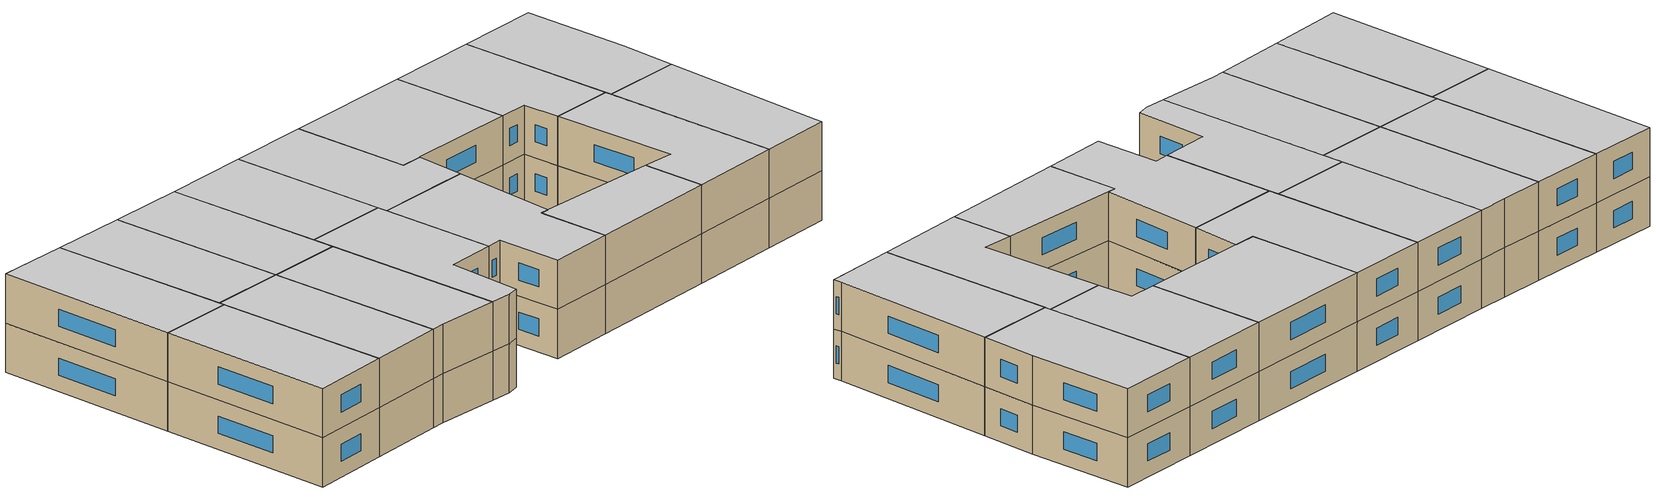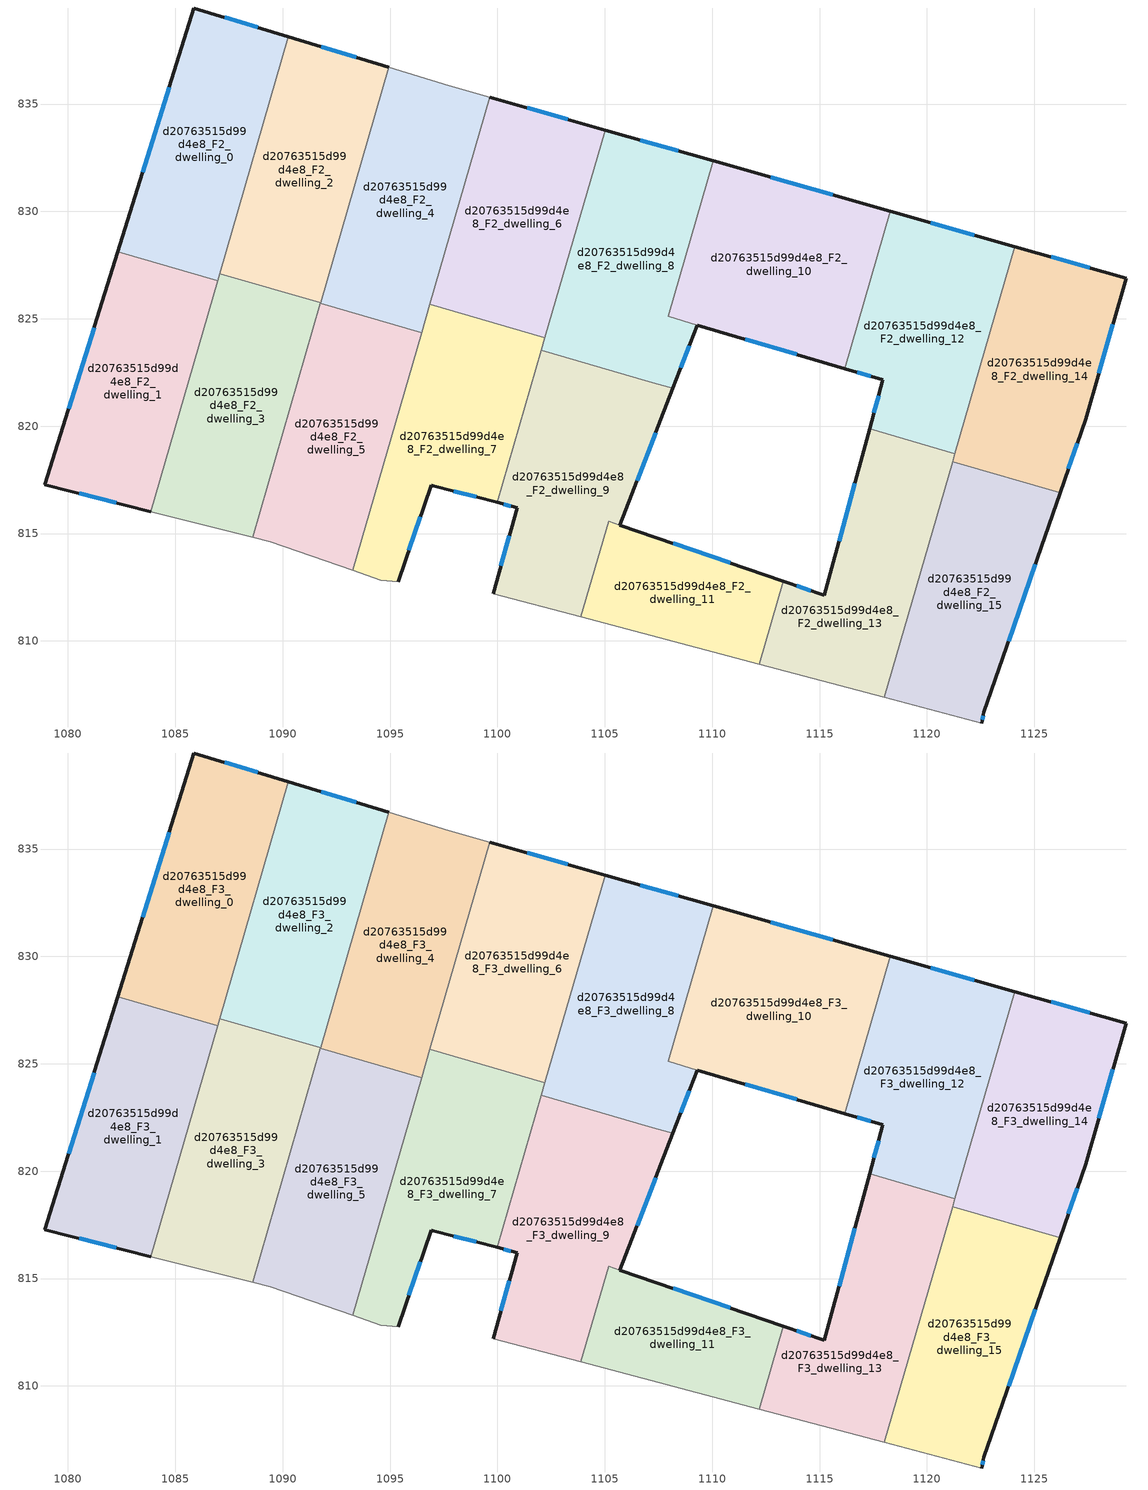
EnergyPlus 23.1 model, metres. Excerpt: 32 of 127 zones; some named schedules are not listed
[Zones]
d20763515d99d4e8_F2_dwelling_0
 floor to d20763515d99d4e8_F1_dwelling_0 (EU_floor_Construction): 1090.27,838.13 1086.98,826.78 1082.32,828.12 1085.87,839.47 z6
 wall outside (EU_wall_Construction): 1090.27,838.13 1085.87,839.47 1082.32,828.12 z6:9
 wall to d20763515d99d4e8_F2_dwelling_1 (EU_wall_Construction): 1082.32,828.12 1086.98,826.78 z6:9
 wall to d20763515d99d4e8_F2_dwelling_2 (EU_wall_Construction): 1087.07,827.11 1090.27,838.13 z6:9
 wall to d20763515d99d4e8_F2_dwelling_3 (EU_wall_Construction): 1086.98,826.78 1087.07,827.11 z6:9
 window (EU_Window_Construction): 1084.72,835.78 1083.48,831.81 / 1088.84,838.57 1087.3,839.04 z6.98:8.02
d20763515d99d4e8_F2_dwelling_1
 floor to d20763515d99d4e8_F1_dwelling_1 (EU_floor_Construction): 1086.98,826.78 1083.86,816.03 1078.93,817.27 1082.32,828.12 z6
 wall outside (EU_wall_Construction): 1082.32,828.12 1078.93,817.27 1083.86,816.03 z6:9
 wall to d20763515d99d4e8_F2_dwelling_3 (EU_wall_Construction): 1083.86,816.03 1086.98,826.78 z6:9
 window (EU_Window_Construction): 1081.22,824.59 1080.04,820.8 / 1080.54,816.87 1082.26,816.43 z6.98:8.02
d20763515d99d4e8_F2_dwelling_10
 floor to d20763515d99d4e8_F1_dwelling_10 (EU_floor_Construction): 1118.3,830.01 1116.17,822.69 1107.95,825.12 1110.05,832.36 z6
 wall outside (EU_wall_Construction): 1118.3,830.01 1110.05,832.36 / 1109.31,824.71 1116.17,822.69 z6:9
 wall to d20763515d99d4e8_F2_dwelling_12 (EU_wall_Construction): 1116.17,822.69 1118.3,830.01 z6:9
 wall to d20763515d99d4e8_F2_dwelling_8 (EU_wall_Construction): 1107.95,825.11 1109.3,824.71 / 1110.05,832.36 1107.95,825.12 z6:9
 window (EU_Window_Construction): 1115.61,830.77 1112.73,831.6 / 1111.54,824.05 1113.94,823.34 z6.98:8.02
d20763515d99d4e8_F2_dwelling_11
 floor to d20763515d99d4e8_F1_dwelling_11 (EU_floor_Construction): 1113.3,812.79 1112.18,808.92 1103.89,811.12 1105.18,815.57 1105.7,815.39 z6
 wall outside (EU_wall_Construction): 1113.3,812.79 1105.7,815.39 z6:9
 wall to d20763515d99d4e8_F2_dwelling_13 (EU_wall_Construction): 1112.18,808.92 1113.3,812.79 z6:9
 wall adiabatic (EU_wall_Construction): 1103.89,811.12 1112.18,808.92 z6:9
 wall to d20763515d99d4e8_F2_dwelling_9 (EU_wall_Construction): 1105.7,815.39 1105.18,815.57 1103.89,811.12 z6:9
 window (EU_Window_Construction): 1110.83,813.63 1108.18,814.54 z6.98:8.02
d20763515d99d4e8_F2_dwelling_12
 floor to d20763515d99d4e8_F1_dwelling_12 (EU_floor_Construction): 1124.09,828.36 1121.3,818.72 1117.33,819.87 1117.95,822.16 1116.17,822.69 1118.3,830.01 z6
 wall outside (EU_wall_Construction): 1124.09,828.36 1118.3,830.01 / 1116.17,822.69 1117.95,822.16 1117.33,819.87 z6:9
 wall to d20763515d99d4e8_F2_dwelling_13 (EU_wall_Construction): 1117.33,819.87 1121.3,818.72 z6:9
 wall to d20763515d99d4e8_F2_dwelling_14 (EU_wall_Construction): 1121.3,818.72 1124.09,828.36 z6:9
 window (EU_Window_Construction): 1122.21,828.9 1120.18,829.48 / 1117.75,821.42 1117.53,820.62 / 1116.75,822.52 1117.37,822.33 z6.98:8.02
d20763515d99d4e8_F2_dwelling_13
 floor to d20763515d99d4e8_F1_dwelling_13 (EU_floor_Construction): 1121.3,818.72 1118.01,807.38 1112.18,808.92 1113.3,812.79 1115.22,812.13 1117.33,819.87 z6
 wall outside (EU_wall_Construction): 1117.33,819.87 1115.22,812.13 1113.3,812.79 z6:9
 wall adiabatic (EU_wall_Construction): 1112.18,808.92 1118.01,807.38 z6:9
 wall to d20763515d99d4e8_F2_dwelling_15 (EU_wall_Construction): 1118.01,807.38 1121.19,818.36 z6:9
 wall to d20763515d99d4e8_F2_dwelling_14 (EU_wall_Construction): 1121.19,818.36 1121.3,818.72 z6:9
 window (EU_Window_Construction): 1116.64,817.36 1115.91,814.65 / 1114.6,812.34 1113.93,812.57 z6.98:8.02
d20763515d99d4e8_F2_dwelling_14
 floor to d20763515d99d4e8_F1_dwelling_14 (EU_floor_Construction): 1129.27,826.89 1127.39,820.33 1126.2,816.9 1121.19,818.36 1124.09,828.36 z6
 wall outside (EU_wall_Construction): 1126.2,816.9 1127.39,820.33 1129.27,826.89 1124.09,828.36 z6:9
 wall to d20763515d99d4e8_F2_dwelling_15 (EU_wall_Construction): 1121.19,818.36 1126.2,816.9 z6:9
 window (EU_Window_Construction): 1128,822.46 1128.66,824.76 / 1126.59,818.02 1127,819.22 / 1127.59,827.37 1125.78,827.88 z6.98:8.02
d20763515d99d4e8_F2_dwelling_15
 floor to d20763515d99d4e8_F1_dwelling_15 (EU_floor_Construction): 1126.2,816.9 1122.65,806.67 1122.55,806.18 1118.01,807.38 1121.19,818.36 z6
 wall outside (EU_wall_Construction): 1122.55,806.18 1122.65,806.67 1126.2,816.9 z6:9
 wall adiabatic (EU_wall_Construction): 1118.01,807.38 1122.55,806.18 z6:9
 window (EU_Window_Construction): 1123.81,810 1125.05,813.58 / 1122.58,806.34 1122.62,806.51 z6.98:8.02
d20763515d99d4e8_F2_dwelling_2
 floor to d20763515d99d4e8_F1_dwelling_2 (EU_floor_Construction): 1094.95,836.71 1091.77,825.74 1087.07,827.11 1090.27,838.13 z6
 wall outside (EU_wall_Construction): 1094.95,836.71 1090.27,838.13 z6:9
 wall to d20763515d99d4e8_F2_dwelling_3 (EU_wall_Construction): 1087.07,827.11 1091.77,825.74 z6:9
 wall to d20763515d99d4e8_F2_dwelling_4 (EU_wall_Construction): 1091.77,825.74 1094.95,836.71 z6:9
 window (EU_Window_Construction): 1093.43,837.17 1091.79,837.67 z6.98:8.02
d20763515d99d4e8_F2_dwelling_3
 floor to d20763515d99d4e8_F1_dwelling_3 (EU_floor_Construction): 1091.77,825.74 1088.6,814.83 1083.86,816.03 1087.07,827.11 z6
 wall adiabatic (EU_wall_Construction): 1083.86,816.03 1088.6,814.83 z6:9
 wall to d20763515d99d4e8_F2_dwelling_5 (EU_wall_Construction): 1088.6,814.83 1091.76,825.73 z6:9
 wall to d20763515d99d4e8_F2_dwelling_4 (EU_wall_Construction): 1091.76,825.73 1091.77,825.74 z6:9
d20763515d99d4e8_F2_dwelling_4
 floor to d20763515d99d4e8_F1_dwelling_4 (EU_floor_Construction): 1099.65,835.31 1096.48,824.36 1091.76,825.73 1094.95,836.71 1097.76,835.85 z6
 wall to d20763515d99d4e8_F2_dwelling_5 (EU_wall_Construction): 1091.76,825.73 1096.48,824.36 z6:9
 wall adiabatic (EU_wall_Construction): 1099.65,835.31 1097.76,835.85 1094.95,836.71 z6:9
 wall to d20763515d99d4e8_F2_dwelling_6 (EU_wall_Construction): 1096.86,825.68 1099.65,835.31 z6:9
 wall to d20763515d99d4e8_F2_dwelling_7 (EU_wall_Construction): 1096.48,824.36 1096.86,825.68 z6:9
d20763515d99d4e8_F2_dwelling_5
 floor to d20763515d99d4e8_F1_dwelling_5 (EU_floor_Construction): 1096.48,824.36 1093.27,813.29 1089.43,814.62 1088.6,814.83 1091.76,825.73 z6
 wall adiabatic (EU_wall_Construction): 1088.6,814.83 1089.43,814.62 1093.27,813.29 z6:9
 wall to d20763515d99d4e8_F2_dwelling_7 (EU_wall_Construction): 1093.27,813.29 1096.48,824.36 z6:9
d20763515d99d4e8_F2_dwelling_6
 floor to d20763515d99d4e8_F1_dwelling_6 (EU_floor_Construction): 1105.01,833.79 1102.21,824.13 1096.86,825.68 1099.65,835.31 z6
 wall outside (EU_wall_Construction): 1105.01,833.79 1099.65,835.31 z6:9
 wall to d20763515d99d4e8_F2_dwelling_7 (EU_wall_Construction): 1096.86,825.68 1102.21,824.13 z6:9
 wall to d20763515d99d4e8_F2_dwelling_8 (EU_wall_Construction): 1102.21,824.13 1105.01,833.79 z6:9
 window (EU_Window_Construction): 1103.27,834.29 1101.39,834.82 z6.98:8.02
d20763515d99d4e8_F2_dwelling_7
 floor to d20763515d99d4e8_F1_dwelling_7 (EU_floor_Construction): 1102.21,824.13 1099.98,816.45 1096.99,817.23 1096.92,817.25 1095.37,812.76 1094.56,812.83 1093.27,813.29 1096.86,825.68 z6
 wall outside (EU_wall_Construction): 1095.37,812.76 1096.92,817.25 1096.99,817.23 1099.98,816.45 z6:9
 wall adiabatic (EU_wall_Construction): 1093.27,813.29 1094.56,812.83 1095.37,812.76 z6:9
 wall to d20763515d99d4e8_F2_dwelling_9 (EU_wall_Construction): 1099.98,816.45 1102.04,823.54 z6:9
 wall to d20763515d99d4e8_F2_dwelling_8 (EU_wall_Construction): 1102.04,823.54 1102.21,824.13 z6:9
 window (EU_Window_Construction): 1097.96,816.98 1099.01,816.7 / 1095.88,814.22 1096.42,815.79 z6.98:8.02
d20763515d99d4e8_F2_dwelling_8
 floor to d20763515d99d4e8_F1_dwelling_8 (EU_floor_Construction): 1110.05,832.36 1107.95,825.11 1109.3,824.71 1108.16,821.76 1102.04,823.54 1105.01,833.79 z6
 wall outside (EU_wall_Construction): 1110.05,832.36 1105.01,833.79 / 1108.16,821.76 1109.3,824.71 z6:9
 wall to d20763515d99d4e8_F2_dwelling_9 (EU_wall_Construction): 1102.04,823.54 1107.06,822.08 / 1107.07,822.08 1108.16,821.76 z6:9
 window (EU_Window_Construction): 1108.41,832.82 1106.65,833.32 / 1108.53,822.72 1108.93,823.75 z6.98:8.02
d20763515d99d4e8_F2_dwelling_9
 floor to d20763515d99d4e8_F1_dwelling_9 (EU_floor_Construction): 1108.16,821.76 1105.7,815.39 1105.18,815.57 1103.89,811.12 1099.8,812.2 1100.92,816.2 1099.98,816.45 1102.04,823.54 z6
 wall outside (EU_wall_Construction): 1105.7,815.39 1108.16,821.76 / 1099.98,816.45 1100.92,816.2 1099.8,812.2 z6:9
 wall adiabatic (EU_wall_Construction): 1099.8,812.2 1103.89,811.12 z6:9
 window (EU_Window_Construction): 1106.5,817.46 1107.36,819.69 / 1100.56,814.9 1100.17,813.5 / 1100.29,816.37 1100.62,816.28 z6.98:8.02
d20763515d99d4e8_F3_dwelling_0
 floor to d20763515d99d4e8_F2_dwelling_0 (EU_floor_Construction): 1090.27,838.13 1086.98,826.78 1082.32,828.12 1085.87,839.47 z9
 wall outside (EU_wall_Construction): 1090.27,838.13 1085.87,839.47 1082.32,828.12 z9:12
 wall to d20763515d99d4e8_F3_dwelling_1 (EU_wall_Construction): 1082.32,828.12 1086.98,826.78 z9:12
 wall to d20763515d99d4e8_F3_dwelling_2 (EU_wall_Construction): 1087.07,827.11 1090.27,838.13 z9:12
 wall to d20763515d99d4e8_F3_dwelling_3 (EU_wall_Construction): 1086.98,826.78 1087.07,827.11 z9:12
 window (EU_Window_Construction): 1084.72,835.78 1083.48,831.81 / 1088.84,838.57 1087.3,839.04 z9.98:11.02
 ceiling to d20763515d99d4e8_F4_dwelling_0 (EU_floor_Construction): 1086.98,826.78 1090.27,838.13 1085.87,839.47 1082.32,828.12 z12
d20763515d99d4e8_F3_dwelling_1
 floor to d20763515d99d4e8_F2_dwelling_1 (EU_floor_Construction): 1086.98,826.78 1083.86,816.03 1078.93,817.27 1082.32,828.12 z9
 wall outside (EU_wall_Construction): 1082.32,828.12 1078.93,817.27 1083.86,816.03 z9:12
 wall to d20763515d99d4e8_F3_dwelling_3 (EU_wall_Construction): 1083.86,816.03 1086.98,826.78 z9:12
 window (EU_Window_Construction): 1081.22,824.59 1080.04,820.8 / 1080.54,816.87 1082.26,816.43 z9.98:11.02
 ceiling to d20763515d99d4e8_F4_dwelling_1 (EU_floor_Construction): 1083.86,816.03 1086.98,826.78 1082.32,828.12 1078.93,817.27 z12
d20763515d99d4e8_F3_dwelling_10
 floor to d20763515d99d4e8_F2_dwelling_10 (EU_floor_Construction): 1118.3,830.01 1116.17,822.69 1107.95,825.12 1110.05,832.36 z9
 wall outside (EU_wall_Construction): 1118.3,830.01 1110.05,832.36 / 1109.31,824.71 1116.17,822.69 z9:12
 wall to d20763515d99d4e8_F3_dwelling_12 (EU_wall_Construction): 1116.17,822.69 1118.3,830.01 z9:12
 wall to d20763515d99d4e8_F3_dwelling_8 (EU_wall_Construction): 1107.95,825.11 1109.3,824.71 / 1110.05,832.36 1107.95,825.12 z9:12
 window (EU_Window_Construction): 1115.61,830.77 1112.73,831.6 / 1111.54,824.05 1113.94,823.34 z9.98:11.02
 ceiling to d20763515d99d4e8_F4_dwelling_10 (EU_floor_Construction): 1116.17,822.69 1118.3,830.01 1110.05,832.36 1107.95,825.12 z12
d20763515d99d4e8_F3_dwelling_11
 floor to d20763515d99d4e8_F2_dwelling_11 (EU_floor_Construction): 1113.3,812.79 1112.18,808.92 1103.89,811.12 1105.18,815.57 1105.7,815.39 z9
 wall outside (EU_wall_Construction): 1113.3,812.79 1105.7,815.39 z9:12
 wall to d20763515d99d4e8_F3_dwelling_13 (EU_wall_Construction): 1112.18,808.92 1113.3,812.79 z9:12
 wall adiabatic (EU_wall_Construction): 1103.89,811.12 1112.18,808.92 z9:12
 wall to d20763515d99d4e8_F3_dwelling_9 (EU_wall_Construction): 1105.7,815.39 1105.18,815.57 1103.89,811.12 z9:12
 window (EU_Window_Construction): 1110.83,813.63 1108.18,814.54 z9.98:11.02
 ceiling to d20763515d99d4e8_F4_dwelling_11 (EU_floor_Construction): 1112.18,808.92 1113.3,812.79 1105.7,815.39 1105.18,815.57 1103.89,811.12 z12
d20763515d99d4e8_F3_dwelling_12
 floor to d20763515d99d4e8_F2_dwelling_12 (EU_floor_Construction): 1124.09,828.36 1121.3,818.72 1117.33,819.87 1117.95,822.16 1116.17,822.69 1118.3,830.01 z9
 wall outside (EU_wall_Construction): 1124.09,828.36 1118.3,830.01 / 1116.17,822.69 1117.95,822.16 1117.33,819.87 z9:12
 wall to d20763515d99d4e8_F3_dwelling_13 (EU_wall_Construction): 1117.33,819.87 1121.3,818.72 z9:12
 wall to d20763515d99d4e8_F3_dwelling_14 (EU_wall_Construction): 1121.3,818.72 1124.09,828.36 z9:12
 window (EU_Window_Construction): 1122.21,828.9 1120.18,829.48 / 1117.75,821.42 1117.53,820.62 / 1116.75,822.52 1117.37,822.33 z9.98:11.02
 ceiling to d20763515d99d4e8_F4_dwelling_12 (EU_floor_Construction): 1121.3,818.72 1124.09,828.36 1118.3,830.01 1116.17,822.69 1117.95,822.16 1117.33,819.87 z12
d20763515d99d4e8_F3_dwelling_13
 floor to d20763515d99d4e8_F2_dwelling_13 (EU_floor_Construction): 1121.3,818.72 1118.01,807.38 1112.18,808.92 1113.3,812.79 1115.22,812.13 1117.33,819.87 z9
 wall outside (EU_wall_Construction): 1117.33,819.87 1115.22,812.13 1113.3,812.79 z9:12
 wall adiabatic (EU_wall_Construction): 1112.18,808.92 1118.01,807.38 z9:12
 wall to d20763515d99d4e8_F3_dwelling_15 (EU_wall_Construction): 1118.01,807.38 1121.19,818.36 z9:12
 wall to d20763515d99d4e8_F3_dwelling_14 (EU_wall_Construction): 1121.19,818.36 1121.3,818.72 z9:12
 window (EU_Window_Construction): 1116.64,817.36 1115.91,814.65 / 1114.6,812.34 1113.93,812.57 z9.98:11.02
 ceiling to d20763515d99d4e8_F4_dwelling_13 (EU_floor_Construction): 1118.01,807.38 1121.3,818.72 1117.33,819.87 1115.22,812.13 1113.3,812.79 1112.18,808.92 z12
d20763515d99d4e8_F3_dwelling_14
 floor to d20763515d99d4e8_F2_dwelling_14 (EU_floor_Construction): 1129.27,826.89 1127.39,820.33 1126.2,816.9 1121.19,818.36 1124.09,828.36 z9
 wall outside (EU_wall_Construction): 1126.2,816.9 1127.39,820.33 1129.27,826.89 1124.09,828.36 z9:12
 wall to d20763515d99d4e8_F3_dwelling_15 (EU_wall_Construction): 1121.19,818.36 1126.2,816.9 z9:12
 window (EU_Window_Construction): 1128,822.46 1128.66,824.76 / 1126.59,818.02 1127,819.22 / 1127.59,827.37 1125.78,827.88 z9.98:11.02
 ceiling to d20763515d99d4e8_F4_dwelling_14 (EU_floor_Construction): 1126.2,816.9 1127.39,820.33 1129.27,826.89 1124.09,828.36 1121.19,818.36 z12
d20763515d99d4e8_F3_dwelling_15
 floor to d20763515d99d4e8_F2_dwelling_15 (EU_floor_Construction): 1126.2,816.9 1122.65,806.67 1122.55,806.18 1118.01,807.38 1121.19,818.36 z9
 wall outside (EU_wall_Construction): 1122.55,806.18 1122.65,806.67 1126.2,816.9 z9:12
 wall adiabatic (EU_wall_Construction): 1118.01,807.38 1122.55,806.18 z9:12
 window (EU_Window_Construction): 1123.81,810 1125.05,813.58 / 1122.58,806.34 1122.62,806.51 z9.98:11.02
 ceiling to d20763515d99d4e8_F4_dwelling_15 (EU_floor_Construction): 1122.65,806.67 1126.2,816.9 1121.19,818.36 1118.01,807.38 1122.55,806.18 z12
d20763515d99d4e8_F3_dwelling_2
 floor to d20763515d99d4e8_F2_dwelling_2 (EU_floor_Construction): 1094.95,836.71 1091.77,825.74 1087.07,827.11 1090.27,838.13 z9
 wall outside (EU_wall_Construction): 1094.95,836.71 1090.27,838.13 z9:12
 wall to d20763515d99d4e8_F3_dwelling_3 (EU_wall_Construction): 1087.07,827.11 1091.77,825.74 z9:12
 wall to d20763515d99d4e8_F3_dwelling_4 (EU_wall_Construction): 1091.77,825.74 1094.95,836.71 z9:12
 window (EU_Window_Construction): 1093.43,837.17 1091.79,837.67 z9.98:11.02
 ceiling to d20763515d99d4e8_F4_dwelling_2 (EU_floor_Construction): 1091.77,825.74 1094.95,836.71 1090.27,838.13 1087.07,827.11 z12
d20763515d99d4e8_F3_dwelling_3
 floor to d20763515d99d4e8_F2_dwelling_3 (EU_floor_Construction): 1091.77,825.74 1088.6,814.83 1083.86,816.03 1087.07,827.11 z9
 wall adiabatic (EU_wall_Construction): 1083.86,816.03 1088.6,814.83 z9:12
 wall to d20763515d99d4e8_F3_dwelling_5 (EU_wall_Construction): 1088.6,814.83 1091.76,825.73 z9:12
 wall to d20763515d99d4e8_F3_dwelling_4 (EU_wall_Construction): 1091.76,825.73 1091.77,825.74 z9:12
 ceiling to d20763515d99d4e8_F4_dwelling_3 (EU_floor_Construction): 1088.6,814.83 1091.77,825.74 1087.07,827.11 1083.86,816.03 z12
d20763515d99d4e8_F3_dwelling_4
 floor to d20763515d99d4e8_F2_dwelling_4 (EU_floor_Construction): 1099.65,835.31 1096.48,824.36 1091.76,825.73 1094.95,836.71 1097.76,835.85 z9
 wall to d20763515d99d4e8_F3_dwelling_5 (EU_wall_Construction): 1091.76,825.73 1096.48,824.36 z9:12
 wall adiabatic (EU_wall_Construction): 1099.65,835.31 1097.76,835.85 1094.95,836.71 z9:12
 wall to d20763515d99d4e8_F3_dwelling_6 (EU_wall_Construction): 1096.86,825.68 1099.65,835.31 z9:12
 wall to d20763515d99d4e8_F3_dwelling_7 (EU_wall_Construction): 1096.48,824.36 1096.86,825.68 z9:12
 ceiling to d20763515d99d4e8_F4_dwelling_4 (EU_floor_Construction): 1096.48,824.36 1099.65,835.31 1097.76,835.85 1094.95,836.71 1091.76,825.73 z12
d20763515d99d4e8_F3_dwelling_5
 floor to d20763515d99d4e8_F2_dwelling_5 (EU_floor_Construction): 1096.48,824.36 1093.27,813.29 1089.43,814.62 1088.6,814.83 1091.76,825.73 z9
 wall adiabatic (EU_wall_Construction): 1088.6,814.83 1089.43,814.62 1093.27,813.29 z9:12
 wall to d20763515d99d4e8_F3_dwelling_7 (EU_wall_Construction): 1093.27,813.29 1096.48,824.36 z9:12
 ceiling to d20763515d99d4e8_F4_dwelling_5 (EU_floor_Construction): 1093.27,813.29 1096.48,824.36 1091.76,825.73 1088.6,814.83 1089.43,814.62 z12
d20763515d99d4e8_F3_dwelling_6
 floor to d20763515d99d4e8_F2_dwelling_6 (EU_floor_Construction): 1105.01,833.79 1102.21,824.13 1096.86,825.68 1099.65,835.31 z9
 wall outside (EU_wall_Construction): 1105.01,833.79 1099.65,835.31 z9:12
 wall to d20763515d99d4e8_F3_dwelling_7 (EU_wall_Construction): 1096.86,825.68 1102.21,824.13 z9:12
 wall to d20763515d99d4e8_F3_dwelling_8 (EU_wall_Construction): 1102.21,824.13 1105.01,833.79 z9:12
 window (EU_Window_Construction): 1103.27,834.29 1101.39,834.82 z9.98:11.02
 ceiling to d20763515d99d4e8_F4_dwelling_6 (EU_floor_Construction): 1102.21,824.13 1105.01,833.79 1099.65,835.31 1096.86,825.68 z12
d20763515d99d4e8_F3_dwelling_7
 floor to d20763515d99d4e8_F2_dwelling_7 (EU_floor_Construction): 1102.21,824.13 1099.98,816.45 1096.99,817.23 1096.92,817.25 1095.37,812.76 1094.56,812.83 1093.27,813.29 1096.86,825.68 z9
 wall outside (EU_wall_Construction): 1095.37,812.76 1096.92,817.25 1096.99,817.23 1099.98,816.45 z9:12
 wall adiabatic (EU_wall_Construction): 1093.27,813.29 1094.56,812.83 1095.37,812.76 z9:12
 wall to d20763515d99d4e8_F3_dwelling_9 (EU_wall_Construction): 1099.98,816.45 1102.04,823.54 z9:12
 wall to d20763515d99d4e8_F3_dwelling_8 (EU_wall_Construction): 1102.04,823.54 1102.21,824.13 z9:12
 window (EU_Window_Construction): 1097.96,816.98 1099.01,816.7 / 1095.88,814.22 1096.42,815.79 z9.98:11.02
 ceiling to d20763515d99d4e8_F4_dwelling_7 (EU_floor_Construction): 1099.98,816.45 1102.21,824.13 1096.86,825.68 1093.27,813.29 1094.56,812.83 1095.37,812.76 1096.92,817.25 1096.99,817.23 z12
d20763515d99d4e8_F3_dwelling_8
 floor to d20763515d99d4e8_F2_dwelling_8 (EU_floor_Construction): 1110.05,832.36 1107.95,825.11 1109.3,824.71 1108.16,821.76 1102.04,823.54 1105.01,833.79 z9
 wall outside (EU_wall_Construction): 1110.05,832.36 1105.01,833.79 / 1108.16,821.76 1109.3,824.71 z9:12
 wall to d20763515d99d4e8_F3_dwelling_9 (EU_wall_Construction): 1102.04,823.54 1107.06,822.08 / 1107.07,822.08 1108.16,821.76 z9:12
 window (EU_Window_Construction): 1108.41,832.82 1106.65,833.32 / 1108.53,822.72 1108.93,823.75 z9.98:11.02
 ceiling to d20763515d99d4e8_F4_dwelling_8 (EU_floor_Construction): 1108.16,821.76 1109.3,824.71 1107.95,825.11 1110.05,832.36 1105.01,833.79 1102.04,823.54 z12
d20763515d99d4e8_F3_dwelling_9
 floor to d20763515d99d4e8_F2_dwelling_9 (EU_floor_Construction): 1108.16,821.76 1105.7,815.39 1105.18,815.57 1103.89,811.12 1099.8,812.2 1100.92,816.2 1099.98,816.45 1102.04,823.54 z9
 wall outside (EU_wall_Construction): 1105.7,815.39 1108.16,821.76 / 1099.98,816.45 1100.92,816.2 1099.8,812.2 z9:12
 wall adiabatic (EU_wall_Construction): 1099.8,812.2 1103.89,811.12 z9:12
 window (EU_Window_Construction): 1106.5,817.46 1107.36,819.69 / 1100.56,814.9 1100.17,813.5 / 1100.29,816.37 1100.62,816.28 z9.98:11.02
 ceiling to d20763515d99d4e8_F4_dwelling_9 (EU_floor_Construction): 1103.89,811.12 1105.18,815.57 1105.7,815.39 1108.16,821.76 1102.04,823.54 1099.98,816.45 1100.92,816.2 1099.8,812.2 z12
[Building]
EU S2 Campaign: North Axis=0; Terrain=City; Solar Distribution=FullExterior
[Site:Location]
Bologna: Latitude=44.5; Longitude=11.25; Time Zone=1; Elevation=37
[SizingPeriod:WeatherFileDays]
AnnualSizingPeriod: Begin Month=1; Begin Day of Month=1; End Month=12; End Day of Month=31; Day of Week for Start Day=Monday; Use Weather File Daylight Saving Period=No; Use Weather File Rain and Snow Indicators=No
[MATERIAL]
EU_InternalMass_Material: Roughness=MediumRough; Thickness=0.1; Conductivity=1; Density=1800; Specific Heat=900; Thermal Absorptance=0.9; Solar Absorptance=0.7; Visible Absorptance=0.7
[MATERIAL:NOMASS] Roughness=MediumRough; Thermal Absorptance=0.9; Solar Absorptance=0.7; Visible Absorptance=0.7
Name | Thermal Resistance
EU_wall_NoMass | 0.905828
EU_floor_NoMass | 0.67114
[WINDOWMATERIAL:SIMPLEGLAZINGSYSTEM]
EU_Window_SimpleGlazing: UFactor=4.52486; Solar Heat Gain Coefficient=0.85; Visible Transmittance=0.85
[CONSTRUCTION]
EU_wall_Construction: EU_wall_NoMass
EU_floor_Construction: EU_floor_NoMass
EU_Window_Construction: EU_Window_SimpleGlazing
EU_InternalMass_Construction: EU_InternalMass_Material
[ZONE] Type=1; Multiplier=1; Ceiling Height=autocalculate; Floor Area=autocalculate; Part of Total Floor Area=Yes
Name | Volume
d20763515d99d4e8_F2_dwelling_0; d20763515d99d4e8_F3_dwelling_0 | 167.874
d20763515d99d4e8_F2_dwelling_1; d20763515d99d4e8_F3_dwelling_1 | 167.878
d20763515d99d4e8_F2_dwelling_10; d20763515d99d4e8_F3_dwelling_10 | 195.09
d20763515d99d4e8_F2_dwelling_11; d20763515d99d4e8_F3_dwelling_11 | 111.304
d20763515d99d4e8_F2_dwelling_12; d20763515d99d4e8_F3_dwelling_12 | 167.898
d20763515d99d4e8_F2_dwelling_13; d20763515d99d4e8_F3_dwelling_13 | 167.928
d20763515d99d4e8_F2_dwelling_14; d20763515d99d4e8_F3_dwelling_14 | 167.902
d20763515d99d4e8_F2_dwelling_15; d20763515d99d4e8_F3_dwelling_15 | 167.906
d20763515d99d4e8_F2_dwelling_2; d20763515d99d4e8_F3_dwelling_2 | 167.908
d20763515d99d4e8_F2_dwelling_3; d20763515d99d4e8_F3_dwelling_3 | 167.884
d20763515d99d4e8_F2_dwelling_4; d20763515d99d4e8_F3_dwelling_4 | 167.917
d20763515d99d4e8_F2_dwelling_5; d20763515d99d4e8_F3_dwelling_5 | 167.911
d20763515d99d4e8_F2_dwelling_6; d20763515d99d4e8_F3_dwelling_6; d20763515d99d4e8_F2_dwelling_7; d20763515d99d4e8_F3_dwelling_7 | 167.9
d20763515d99d4e8_F2_dwelling_8; d20763515d99d4e8_F3_dwelling_8 | 179.995
d20763515d99d4e8_F2_dwelling_9; d20763515d99d4e8_F3_dwelling_9 | 185.107
[INTERNALMASS] Construction=EU_InternalMass_Construction
Name | Zone or ZoneList | Surface Area
d20763515d99d4e8_F2_dwelling_0_EU_InternalMass | d20763515d99d4e8_F2_dwelling_0 | 55.959
d20763515d99d4e8_F2_dwelling_1_EU_InternalMass | d20763515d99d4e8_F2_dwelling_1 | 55.9586
d20763515d99d4e8_F2_dwelling_2_EU_InternalMass | d20763515d99d4e8_F2_dwelling_2 | 55.9694
d20763515d99d4e8_F2_dwelling_3_EU_InternalMass | d20763515d99d4e8_F2_dwelling_3 | 55.9619
d20763515d99d4e8_F2_dwelling_4_EU_InternalMass | d20763515d99d4e8_F2_dwelling_4 | 55.9723
d20763515d99d4e8_F2_dwelling_5_EU_InternalMass | d20763515d99d4e8_F2_dwelling_5 | 55.9712
d20763515d99d4e8_F2_dwelling_6_EU_InternalMass | d20763515d99d4e8_F2_dwelling_6 | 55.9659
d20763515d99d4e8_F2_dwelling_7_EU_InternalMass | d20763515d99d4e8_F2_dwelling_7 | 55.9661
d20763515d99d4e8_F2_dwelling_8_EU_InternalMass | d20763515d99d4e8_F2_dwelling_8 | 59.9977
d20763515d99d4e8_F2_dwelling_9_EU_InternalMass | d20763515d99d4e8_F2_dwelling_9 | 61.7036
d20763515d99d4e8_F2_dwelling_10_EU_InternalMass | d20763515d99d4e8_F2_dwelling_10 | 65.0573
d20763515d99d4e8_F2_dwelling_11_EU_InternalMass | d20763515d99d4e8_F2_dwelling_11 | 37.1081
d20763515d99d4e8_F2_dwelling_12_EU_InternalMass | d20763515d99d4e8_F2_dwelling_12 | 55.9654
d20763515d99d4e8_F2_dwelling_13_EU_InternalMass | d20763515d99d4e8_F2_dwelling_13 | 55.9766
d20763515d99d4e8_F2_dwelling_14_EU_InternalMass | d20763515d99d4e8_F2_dwelling_14 | 55.9682
d20763515d99d4e8_F2_dwelling_15_EU_InternalMass | d20763515d99d4e8_F2_dwelling_15 | 55.968
d20763515d99d4e8_F3_dwelling_0_EU_InternalMass | d20763515d99d4e8_F3_dwelling_0 | 55.959
d20763515d99d4e8_F3_dwelling_1_EU_InternalMass | d20763515d99d4e8_F3_dwelling_1 | 55.9586
d20763515d99d4e8_F3_dwelling_2_EU_InternalMass | d20763515d99d4e8_F3_dwelling_2 | 55.9694
d20763515d99d4e8_F3_dwelling_3_EU_InternalMass | d20763515d99d4e8_F3_dwelling_3 | 55.9619
d20763515d99d4e8_F3_dwelling_4_EU_InternalMass | d20763515d99d4e8_F3_dwelling_4 | 55.9723
d20763515d99d4e8_F3_dwelling_5_EU_InternalMass | d20763515d99d4e8_F3_dwelling_5 | 55.9712
d20763515d99d4e8_F3_dwelling_6_EU_InternalMass | d20763515d99d4e8_F3_dwelling_6 | 55.9659
d20763515d99d4e8_F3_dwelling_7_EU_InternalMass | d20763515d99d4e8_F3_dwelling_7 | 55.9661
d20763515d99d4e8_F3_dwelling_8_EU_InternalMass | d20763515d99d4e8_F3_dwelling_8 | 59.9977
d20763515d99d4e8_F3_dwelling_9_EU_InternalMass | d20763515d99d4e8_F3_dwelling_9 | 61.7036
d20763515d99d4e8_F3_dwelling_10_EU_InternalMass | d20763515d99d4e8_F3_dwelling_10 | 65.0573
d20763515d99d4e8_F3_dwelling_11_EU_InternalMass | d20763515d99d4e8_F3_dwelling_11 | 37.1081
d20763515d99d4e8_F3_dwelling_12_EU_InternalMass | d20763515d99d4e8_F3_dwelling_12 | 55.9654
d20763515d99d4e8_F3_dwelling_13_EU_InternalMass | d20763515d99d4e8_F3_dwelling_13 | 55.9766
d20763515d99d4e8_F3_dwelling_14_EU_InternalMass | d20763515d99d4e8_F3_dwelling_14 | 55.9682
d20763515d99d4e8_F3_dwelling_15_EU_InternalMass | d20763515d99d4e8_F3_dwelling_15 | 55.968
[OTHEREQUIPMENT] Fuel Type=Electricity; Design Level Calculation Method=Watts/Area; Power per Zone Floor Area=1; Fraction Latent=0; Fraction Radiant=0; Fraction Lost=0; Carbon Dioxide Generation Rate=0; EndUse Subcategory=EU_Step8_InternalGains
Name | Zone or ZoneList or Space or SpaceList | Schedule
EU_Step8_InternalGain_d20763515d99d4e8_F2_dwelling_0_f000 | d20763515d99d4e8_F2_dwelling_0 | EU_Step8_GainSchedule_d20763515d99d4e8_F2_dwelling_0_f000
EU_Step8_InternalGain_d20763515d99d4e8_F2_dwelling_1_f000 | d20763515d99d4e8_F2_dwelling_1 | EU_Step8_GainSchedule_d20763515d99d4e8_F2_dwelling_1_f000
EU_Step8_InternalGain_d20763515d99d4e8_F2_dwelling_2_f000 | d20763515d99d4e8_F2_dwelling_2 | EU_Step8_GainSchedule_d20763515d99d4e8_F2_dwelling_2_f000
EU_Step8_InternalGain_d20763515d99d4e8_F2_dwelling_3_f000 | d20763515d99d4e8_F2_dwelling_3 | EU_Step8_GainSchedule_d20763515d99d4e8_F2_dwelling_3_f000
EU_Step8_InternalGain_d20763515d99d4e8_F2_dwelling_4_f000 | d20763515d99d4e8_F2_dwelling_4 | EU_Step8_GainSchedule_d20763515d99d4e8_F2_dwelling_4_f000
EU_Step8_InternalGain_d20763515d99d4e8_F2_dwelling_5_f000 | d20763515d99d4e8_F2_dwelling_5 | EU_Step8_GainSchedule_d20763515d99d4e8_F2_dwelling_5_f000
EU_Step8_InternalGain_d20763515d99d4e8_F2_dwelling_6_f000 | d20763515d99d4e8_F2_dwelling_6 | EU_Step8_GainSchedule_d20763515d99d4e8_F2_dwelling_6_f000
EU_Step8_InternalGain_d20763515d99d4e8_F2_dwelling_7_f000 | d20763515d99d4e8_F2_dwelling_7 | EU_Step8_GainSchedule_d20763515d99d4e8_F2_dwelling_7_f000
EU_Step8_InternalGain_d20763515d99d4e8_F2_dwelling_8_f000 | d20763515d99d4e8_F2_dwelling_8 | EU_Step8_GainSchedule_d20763515d99d4e8_F2_dwelling_8_f000
EU_Step8_InternalGain_d20763515d99d4e8_F2_dwelling_9_f000 | d20763515d99d4e8_F2_dwelling_9 | EU_Step8_GainSchedule_d20763515d99d4e8_F2_dwelling_9_f000
EU_Step8_InternalGain_d20763515d99d4e8_F2_dwelling_10_f000 | d20763515d99d4e8_F2_dwelling_10 | EU_Step8_GainSchedule_d20763515d99d4e8_F2_dwelling_10_f000
EU_Step8_InternalGain_d20763515d99d4e8_F2_dwelling_11_f000 | d20763515d99d4e8_F2_dwelling_11 | EU_Step8_GainSchedule_d20763515d99d4e8_F2_dwelling_11_f000
EU_Step8_InternalGain_d20763515d99d4e8_F2_dwelling_12_f000 | d20763515d99d4e8_F2_dwelling_12 | EU_Step8_GainSchedule_d20763515d99d4e8_F2_dwelling_12_f000
EU_Step8_InternalGain_d20763515d99d4e8_F2_dwelling_13_f000 | d20763515d99d4e8_F2_dwelling_13 | EU_Step8_GainSchedule_d20763515d99d4e8_F2_dwelling_13_f000
EU_Step8_InternalGain_d20763515d99d4e8_F2_dwelling_14_f000 | d20763515d99d4e8_F2_dwelling_14 | EU_Step8_GainSchedule_d20763515d99d4e8_F2_dwelling_14_f000
EU_Step8_InternalGain_d20763515d99d4e8_F2_dwelling_15_f000 | d20763515d99d4e8_F2_dwelling_15 | EU_Step8_GainSchedule_d20763515d99d4e8_F2_dwelling_15_f000
EU_Step8_InternalGain_d20763515d99d4e8_F3_dwelling_0_f000 | d20763515d99d4e8_F3_dwelling_0 | EU_Step8_GainSchedule_d20763515d99d4e8_F3_dwelling_0_f000
EU_Step8_InternalGain_d20763515d99d4e8_F3_dwelling_1_f000 | d20763515d99d4e8_F3_dwelling_1 | EU_Step8_GainSchedule_d20763515d99d4e8_F3_dwelling_1_f000
EU_Step8_InternalGain_d20763515d99d4e8_F3_dwelling_2_f000 | d20763515d99d4e8_F3_dwelling_2 | EU_Step8_GainSchedule_d20763515d99d4e8_F3_dwelling_2_f000
EU_Step8_InternalGain_d20763515d99d4e8_F3_dwelling_3_f000 | d20763515d99d4e8_F3_dwelling_3 | EU_Step8_GainSchedule_d20763515d99d4e8_F3_dwelling_3_f000
EU_Step8_InternalGain_d20763515d99d4e8_F3_dwelling_4_f000 | d20763515d99d4e8_F3_dwelling_4 | EU_Step8_GainSchedule_d20763515d99d4e8_F3_dwelling_4_f000
EU_Step8_InternalGain_d20763515d99d4e8_F3_dwelling_5_f000 | d20763515d99d4e8_F3_dwelling_5 | EU_Step8_GainSchedule_d20763515d99d4e8_F3_dwelling_5_f000
EU_Step8_InternalGain_d20763515d99d4e8_F3_dwelling_6_f000 | d20763515d99d4e8_F3_dwelling_6 | EU_Step8_GainSchedule_d20763515d99d4e8_F3_dwelling_6_f000
EU_Step8_InternalGain_d20763515d99d4e8_F3_dwelling_7_f000 | d20763515d99d4e8_F3_dwelling_7 | EU_Step8_GainSchedule_d20763515d99d4e8_F3_dwelling_7_f000
EU_Step8_InternalGain_d20763515d99d4e8_F3_dwelling_8_f000 | d20763515d99d4e8_F3_dwelling_8 | EU_Step8_GainSchedule_d20763515d99d4e8_F3_dwelling_8_f000
EU_Step8_InternalGain_d20763515d99d4e8_F3_dwelling_9_f000 | d20763515d99d4e8_F3_dwelling_9 | EU_Step8_GainSchedule_d20763515d99d4e8_F3_dwelling_9_f000
EU_Step8_InternalGain_d20763515d99d4e8_F3_dwelling_10_f000 | d20763515d99d4e8_F3_dwelling_10 | EU_Step8_GainSchedule_d20763515d99d4e8_F3_dwelling_10_f000
EU_Step8_InternalGain_d20763515d99d4e8_F3_dwelling_11_f000 | d20763515d99d4e8_F3_dwelling_11 | EU_Step8_GainSchedule_d20763515d99d4e8_F3_dwelling_11_f000
EU_Step8_InternalGain_d20763515d99d4e8_F3_dwelling_12_f000 | d20763515d99d4e8_F3_dwelling_12 | EU_Step8_GainSchedule_d20763515d99d4e8_F3_dwelling_12_f000
EU_Step8_InternalGain_d20763515d99d4e8_F3_dwelling_13_f000 | d20763515d99d4e8_F3_dwelling_13 | EU_Step8_GainSchedule_d20763515d99d4e8_F3_dwelling_13_f000
EU_Step8_InternalGain_d20763515d99d4e8_F3_dwelling_14_f000 | d20763515d99d4e8_F3_dwelling_14 | EU_Step8_GainSchedule_d20763515d99d4e8_F3_dwelling_14_f000
EU_Step8_InternalGain_d20763515d99d4e8_F3_dwelling_15_f000 | d20763515d99d4e8_F3_dwelling_15 | EU_Step8_GainSchedule_d20763515d99d4e8_F3_dwelling_15_f000
[ZONEVENTILATION:DESIGNFLOWRATE] Schedule=EU_AlwaysOn; Design Flow Rate Calculation Method=AirChanges/Hour; Air Changes per Hour=0.73129; Ventilation Type=Natural; Fan Pressure Rise=0; Fan Total Efficiency=1; Constant Term Coefficient=1; Temperature Term Coefficient=0; Velocity Term Coefficient=0; Velocity Squared Term Coefficient=0; Minimum Indoor Temperature=-100; Maximum Indoor Temperature=100; Delta Temperature=-100; Minimum Outdoor Temperature=-100; Maximum Outdoor Temperature=100; Maximum Wind Speed=40
Name | Zone or ZoneList or Space or SpaceList
EU_ConstantAir_d20763515d99d4e8_F2_dwelling_0 | d20763515d99d4e8_F2_dwelling_0
EU_ConstantAir_d20763515d99d4e8_F2_dwelling_1 | d20763515d99d4e8_F2_dwelling_1
EU_ConstantAir_d20763515d99d4e8_F2_dwelling_2 | d20763515d99d4e8_F2_dwelling_2
EU_ConstantAir_d20763515d99d4e8_F2_dwelling_3 | d20763515d99d4e8_F2_dwelling_3
EU_ConstantAir_d20763515d99d4e8_F2_dwelling_4 | d20763515d99d4e8_F2_dwelling_4
EU_ConstantAir_d20763515d99d4e8_F2_dwelling_5 | d20763515d99d4e8_F2_dwelling_5
EU_ConstantAir_d20763515d99d4e8_F2_dwelling_6 | d20763515d99d4e8_F2_dwelling_6
EU_ConstantAir_d20763515d99d4e8_F2_dwelling_7 | d20763515d99d4e8_F2_dwelling_7
EU_ConstantAir_d20763515d99d4e8_F2_dwelling_8 | d20763515d99d4e8_F2_dwelling_8
EU_ConstantAir_d20763515d99d4e8_F2_dwelling_9 | d20763515d99d4e8_F2_dwelling_9
EU_ConstantAir_d20763515d99d4e8_F2_dwelling_10 | d20763515d99d4e8_F2_dwelling_10
EU_ConstantAir_d20763515d99d4e8_F2_dwelling_11 | d20763515d99d4e8_F2_dwelling_11
EU_ConstantAir_d20763515d99d4e8_F2_dwelling_12 | d20763515d99d4e8_F2_dwelling_12
EU_ConstantAir_d20763515d99d4e8_F2_dwelling_13 | d20763515d99d4e8_F2_dwelling_13
EU_ConstantAir_d20763515d99d4e8_F2_dwelling_14 | d20763515d99d4e8_F2_dwelling_14
EU_ConstantAir_d20763515d99d4e8_F2_dwelling_15 | d20763515d99d4e8_F2_dwelling_15
EU_ConstantAir_d20763515d99d4e8_F3_dwelling_0 | d20763515d99d4e8_F3_dwelling_0
EU_ConstantAir_d20763515d99d4e8_F3_dwelling_1 | d20763515d99d4e8_F3_dwelling_1
EU_ConstantAir_d20763515d99d4e8_F3_dwelling_2 | d20763515d99d4e8_F3_dwelling_2
EU_ConstantAir_d20763515d99d4e8_F3_dwelling_3 | d20763515d99d4e8_F3_dwelling_3
EU_ConstantAir_d20763515d99d4e8_F3_dwelling_4 | d20763515d99d4e8_F3_dwelling_4
EU_ConstantAir_d20763515d99d4e8_F3_dwelling_5 | d20763515d99d4e8_F3_dwelling_5
EU_ConstantAir_d20763515d99d4e8_F3_dwelling_6 | d20763515d99d4e8_F3_dwelling_6
EU_ConstantAir_d20763515d99d4e8_F3_dwelling_7 | d20763515d99d4e8_F3_dwelling_7
EU_ConstantAir_d20763515d99d4e8_F3_dwelling_8 | d20763515d99d4e8_F3_dwelling_8
EU_ConstantAir_d20763515d99d4e8_F3_dwelling_9 | d20763515d99d4e8_F3_dwelling_9
EU_ConstantAir_d20763515d99d4e8_F3_dwelling_10 | d20763515d99d4e8_F3_dwelling_10
EU_ConstantAir_d20763515d99d4e8_F3_dwelling_11 | d20763515d99d4e8_F3_dwelling_11
EU_ConstantAir_d20763515d99d4e8_F3_dwelling_12 | d20763515d99d4e8_F3_dwelling_12
EU_ConstantAir_d20763515d99d4e8_F3_dwelling_13 | d20763515d99d4e8_F3_dwelling_13
EU_ConstantAir_d20763515d99d4e8_F3_dwelling_14 | d20763515d99d4e8_F3_dwelling_14
EU_ConstantAir_d20763515d99d4e8_F3_dwelling_15 | d20763515d99d4e8_F3_dwelling_15
[HVACTEMPLATE:ZONE:IDEALLOADSAIRSYSTEM] System Availability Schedule=EU_AlwaysOn; Maximum Heating Supply Air Temperature=50; Minimum Cooling Supply Air Temperature=13; Maximum Heating Supply Air Humidity Ratio=0.0156; Minimum Cooling Supply Air Humidity Ratio=0.0077; Heating Limit=NoLimit; Cooling Limit=NoLimit; Heating Availability Schedule=EU_AlwaysOn; Cooling Availability Schedule=EU_CoolingOff; Dehumidification Control Type=ConstantSensibleHeatRatio; Cooling Sensible Heat Ratio=0.7; Dehumidification Setpoint=60; Humidification Control Type=None; Humidification Setpoint=30; Outdoor Air Method=None; Outdoor Air Flow Rate per Person=0.00944; Outdoor Air Flow Rate per Zone Floor Area=0; Outdoor Air Flow Rate per Zone=0; Demand Controlled Ventilation Type=None; Outdoor Air Economizer Type=NoEconomizer; Heat Recovery Type=None; Sensible Heat Recovery Effectiveness=0.7; Latent Heat Recovery Effectiveness=0.65
Name | Template Thermostat
d20763515d99d4e8_F2_dwelling_0 | EU_HeatOnly_d20763515d99d4e8_F2_dwelling_0
d20763515d99d4e8_F2_dwelling_1 | EU_HeatOnly_d20763515d99d4e8_F2_dwelling_1
d20763515d99d4e8_F2_dwelling_2 | EU_HeatOnly_d20763515d99d4e8_F2_dwelling_2
d20763515d99d4e8_F2_dwelling_3 | EU_HeatOnly_d20763515d99d4e8_F2_dwelling_3
d20763515d99d4e8_F2_dwelling_4 | EU_HeatOnly_d20763515d99d4e8_F2_dwelling_4
d20763515d99d4e8_F2_dwelling_5 | EU_HeatOnly_d20763515d99d4e8_F2_dwelling_5
d20763515d99d4e8_F2_dwelling_6 | EU_HeatOnly_d20763515d99d4e8_F2_dwelling_6
d20763515d99d4e8_F2_dwelling_7 | EU_HeatOnly_d20763515d99d4e8_F2_dwelling_7
d20763515d99d4e8_F2_dwelling_8 | EU_HeatOnly_d20763515d99d4e8_F2_dwelling_8
d20763515d99d4e8_F2_dwelling_9 | EU_HeatOnly_d20763515d99d4e8_F2_dwelling_9
d20763515d99d4e8_F2_dwelling_10 | EU_HeatOnly_d20763515d99d4e8_F2_dwelling_10
d20763515d99d4e8_F2_dwelling_11 | EU_HeatOnly_d20763515d99d4e8_F2_dwelling_11
d20763515d99d4e8_F2_dwelling_12 | EU_HeatOnly_d20763515d99d4e8_F2_dwelling_12
d20763515d99d4e8_F2_dwelling_13 | EU_HeatOnly_d20763515d99d4e8_F2_dwelling_13
d20763515d99d4e8_F2_dwelling_14 | EU_HeatOnly_d20763515d99d4e8_F2_dwelling_14
d20763515d99d4e8_F2_dwelling_15 | EU_HeatOnly_d20763515d99d4e8_F2_dwelling_15
d20763515d99d4e8_F3_dwelling_0 | EU_HeatOnly_d20763515d99d4e8_F3_dwelling_0
d20763515d99d4e8_F3_dwelling_1 | EU_HeatOnly_d20763515d99d4e8_F3_dwelling_1
d20763515d99d4e8_F3_dwelling_2 | EU_HeatOnly_d20763515d99d4e8_F3_dwelling_2
d20763515d99d4e8_F3_dwelling_3 | EU_HeatOnly_d20763515d99d4e8_F3_dwelling_3
d20763515d99d4e8_F3_dwelling_4 | EU_HeatOnly_d20763515d99d4e8_F3_dwelling_4
d20763515d99d4e8_F3_dwelling_5 | EU_HeatOnly_d20763515d99d4e8_F3_dwelling_5
d20763515d99d4e8_F3_dwelling_6 | EU_HeatOnly_d20763515d99d4e8_F3_dwelling_6
d20763515d99d4e8_F3_dwelling_7 | EU_HeatOnly_d20763515d99d4e8_F3_dwelling_7
d20763515d99d4e8_F3_dwelling_8 | EU_HeatOnly_d20763515d99d4e8_F3_dwelling_8
d20763515d99d4e8_F3_dwelling_9 | EU_HeatOnly_d20763515d99d4e8_F3_dwelling_9
d20763515d99d4e8_F3_dwelling_10 | EU_HeatOnly_d20763515d99d4e8_F3_dwelling_10
d20763515d99d4e8_F3_dwelling_11 | EU_HeatOnly_d20763515d99d4e8_F3_dwelling_11
d20763515d99d4e8_F3_dwelling_12 | EU_HeatOnly_d20763515d99d4e8_F3_dwelling_12
d20763515d99d4e8_F3_dwelling_13 | EU_HeatOnly_d20763515d99d4e8_F3_dwelling_13
d20763515d99d4e8_F3_dwelling_14 | EU_HeatOnly_d20763515d99d4e8_F3_dwelling_14
d20763515d99d4e8_F3_dwelling_15 | EU_HeatOnly_d20763515d99d4e8_F3_dwelling_15
[SIZING:ZONE] Zone Cooling Design Supply Air Temperature Input Method=SupplyAirTemperature; Zone Cooling Design Supply Air Temperature=13; Zone Heating Design Supply Air Temperature Input Method=SupplyAirTemperature; Zone Heating Design Supply Air Temperature=50; Zone Cooling Design Supply Air Humidity Ratio=0.008; Zone Heating Design Supply Air Humidity Ratio=0.008; Cooling Design Air Flow Method=DesignDay; Cooling Design Air Flow Rate=0; Cooling Minimum Air Flow per Zone Floor Area=0.000762; Cooling Minimum Air Flow=0; Cooling Minimum Air Flow Fraction=0.2; Heating Design Air Flow Method=DesignDay; Heating Design Air Flow Rate=0; Heating Maximum Air Flow per Zone Floor Area=0.002032; Heating Maximum Air Flow=0.141576; Heating Maximum Air Flow Fraction=0.3; Account for Dedicated Outdoor Air System=No; Dedicated Outdoor Air System Control Strategy=NeutralSupplyAir; Dedicated Outdoor Air Low Setpoint Temperature for Design=autosize; Dedicated Outdoor Air High Setpoint Temperature for Design=autosize; Zone Load Sizing Method=Sensible Load Only No Latent Load; Zone Latent Cooling Design Supply Air Humidity Ratio Input Method=HumidityRatioDifference; Zone Cooling Design Supply Air Humidity Ratio Difference=0.005; Zone Latent Heating Design Supply Air Humidity Ratio Input Method=HumidityRatioDifference; Zone Humidification Design Supply Air Humidity Ratio Difference=0.005
d20763515d99d4e8_F2_dwelling_0; d20763515d99d4e8_F2_dwelling_1; d20763515d99d4e8_F2_dwelling_2; d20763515d99d4e8_F2_dwelling_3; d20763515d99d4e8_F2_dwelling_4; d20763515d99d4e8_F2_dwelling_5; d20763515d99d4e8_F2_dwelling_6; d20763515d99d4e8_F2_dwelling_7; d20763515d99d4e8_F2_dwelling_8; d20763515d99d4e8_F2_dwelling_9; d20763515d99d4e8_F2_dwelling_10; d20763515d99d4e8_F2_dwelling_11; d20763515d99d4e8_F2_dwelling_12; d20763515d99d4e8_F2_dwelling_13; d20763515d99d4e8_F2_dwelling_14; d20763515d99d4e8_F2_dwelling_15; d20763515d99d4e8_F3_dwelling_0; d20763515d99d4e8_F3_dwelling_1; d20763515d99d4e8_F3_dwelling_2; d20763515d99d4e8_F3_dwelling_3; d20763515d99d4e8_F3_dwelling_4; d20763515d99d4e8_F3_dwelling_5; d20763515d99d4e8_F3_dwelling_6; d20763515d99d4e8_F3_dwelling_7; d20763515d99d4e8_F3_dwelling_8; d20763515d99d4e8_F3_dwelling_9; d20763515d99d4e8_F3_dwelling_10; d20763515d99d4e8_F3_dwelling_11; d20763515d99d4e8_F3_dwelling_12; d20763515d99d4e8_F3_dwelling_13; d20763515d99d4e8_F3_dwelling_14; d20763515d99d4e8_F3_dwelling_15
[SCHEDULE:FILE] Column Number=1; Rows to Skip at Top=0; Number of Hours of Data=8760; Column Separator=Comma; Interpolate to Timestep=No; Minutes per Item=60; Adjust Schedule for Daylight Savings=Yes
Name | File
EU_Step8_GainSchedule_d20763515d99d4e8_F2_dwelling_0_f000 | ../../schedules/d20763515d99d4e8/d20763515d99d4e8_F2_dwelling_0_f000_gain.csv
EU_Step8_GainSchedule_d20763515d99d4e8_F2_dwelling_1_f000 | ../../schedules/d20763515d99d4e8/d20763515d99d4e8_F2_dwelling_1_f000_gain.csv
EU_Step8_GainSchedule_d20763515d99d4e8_F2_dwelling_2_f000 | ../../schedules/d20763515d99d4e8/d20763515d99d4e8_F2_dwelling_2_f000_gain.csv
EU_Step8_GainSchedule_d20763515d99d4e8_F2_dwelling_3_f000 | ../../schedules/d20763515d99d4e8/d20763515d99d4e8_F2_dwelling_3_f000_gain.csv
EU_Step8_GainSchedule_d20763515d99d4e8_F2_dwelling_4_f000 | ../../schedules/d20763515d99d4e8/d20763515d99d4e8_F2_dwelling_4_f000_gain.csv
EU_Step8_GainSchedule_d20763515d99d4e8_F2_dwelling_5_f000 | ../../schedules/d20763515d99d4e8/d20763515d99d4e8_F2_dwelling_5_f000_gain.csv
EU_Step8_GainSchedule_d20763515d99d4e8_F2_dwelling_6_f000 | ../../schedules/d20763515d99d4e8/d20763515d99d4e8_F2_dwelling_6_f000_gain.csv
EU_Step8_GainSchedule_d20763515d99d4e8_F2_dwelling_7_f000 | ../../schedules/d20763515d99d4e8/d20763515d99d4e8_F2_dwelling_7_f000_gain.csv
EU_Step8_GainSchedule_d20763515d99d4e8_F2_dwelling_8_f000 | ../../schedules/d20763515d99d4e8/d20763515d99d4e8_F2_dwelling_8_f000_gain.csv
EU_Step8_GainSchedule_d20763515d99d4e8_F2_dwelling_9_f000 | ../../schedules/d20763515d99d4e8/d20763515d99d4e8_F2_dwelling_9_f000_gain.csv
EU_Step8_GainSchedule_d20763515d99d4e8_F2_dwelling_10_f000 | ../../schedules/d20763515d99d4e8/d20763515d99d4e8_F2_dwelling_10_f000_gain.csv
EU_Step8_GainSchedule_d20763515d99d4e8_F2_dwelling_11_f000 | ../../schedules/d20763515d99d4e8/d20763515d99d4e8_F2_dwelling_11_f000_gain.csv
EU_Step8_GainSchedule_d20763515d99d4e8_F2_dwelling_12_f000 | ../../schedules/d20763515d99d4e8/d20763515d99d4e8_F2_dwelling_12_f000_gain.csv
EU_Step8_GainSchedule_d20763515d99d4e8_F2_dwelling_13_f000 | ../../schedules/d20763515d99d4e8/d20763515d99d4e8_F2_dwelling_13_f000_gain.csv
EU_Step8_GainSchedule_d20763515d99d4e8_F2_dwelling_14_f000 | ../../schedules/d20763515d99d4e8/d20763515d99d4e8_F2_dwelling_14_f000_gain.csv
EU_Step8_GainSchedule_d20763515d99d4e8_F2_dwelling_15_f000 | ../../schedules/d20763515d99d4e8/d20763515d99d4e8_F2_dwelling_15_f000_gain.csv
EU_Step8_GainSchedule_d20763515d99d4e8_F3_dwelling_0_f000 | ../../schedules/d20763515d99d4e8/d20763515d99d4e8_F3_dwelling_0_f000_gain.csv
EU_Step8_GainSchedule_d20763515d99d4e8_F3_dwelling_1_f000 | ../../schedules/d20763515d99d4e8/d20763515d99d4e8_F3_dwelling_1_f000_gain.csv
EU_Step8_GainSchedule_d20763515d99d4e8_F3_dwelling_2_f000 | ../../schedules/d20763515d99d4e8/d20763515d99d4e8_F3_dwelling_2_f000_gain.csv
EU_Step8_GainSchedule_d20763515d99d4e8_F3_dwelling_3_f000 | ../../schedules/d20763515d99d4e8/d20763515d99d4e8_F3_dwelling_3_f000_gain.csv
EU_Step8_GainSchedule_d20763515d99d4e8_F3_dwelling_4_f000 | ../../schedules/d20763515d99d4e8/d20763515d99d4e8_F3_dwelling_4_f000_gain.csv
EU_Step8_GainSchedule_d20763515d99d4e8_F3_dwelling_5_f000 | ../../schedules/d20763515d99d4e8/d20763515d99d4e8_F3_dwelling_5_f000_gain.csv
EU_Step8_GainSchedule_d20763515d99d4e8_F3_dwelling_6_f000 | ../../schedules/d20763515d99d4e8/d20763515d99d4e8_F3_dwelling_6_f000_gain.csv
EU_Step8_GainSchedule_d20763515d99d4e8_F3_dwelling_7_f000 | ../../schedules/d20763515d99d4e8/d20763515d99d4e8_F3_dwelling_7_f000_gain.csv
EU_Step8_GainSchedule_d20763515d99d4e8_F3_dwelling_8_f000 | ../../schedules/d20763515d99d4e8/d20763515d99d4e8_F3_dwelling_8_f000_gain.csv
EU_Step8_GainSchedule_d20763515d99d4e8_F3_dwelling_9_f000 | ../../schedules/d20763515d99d4e8/d20763515d99d4e8_F3_dwelling_9_f000_gain.csv
